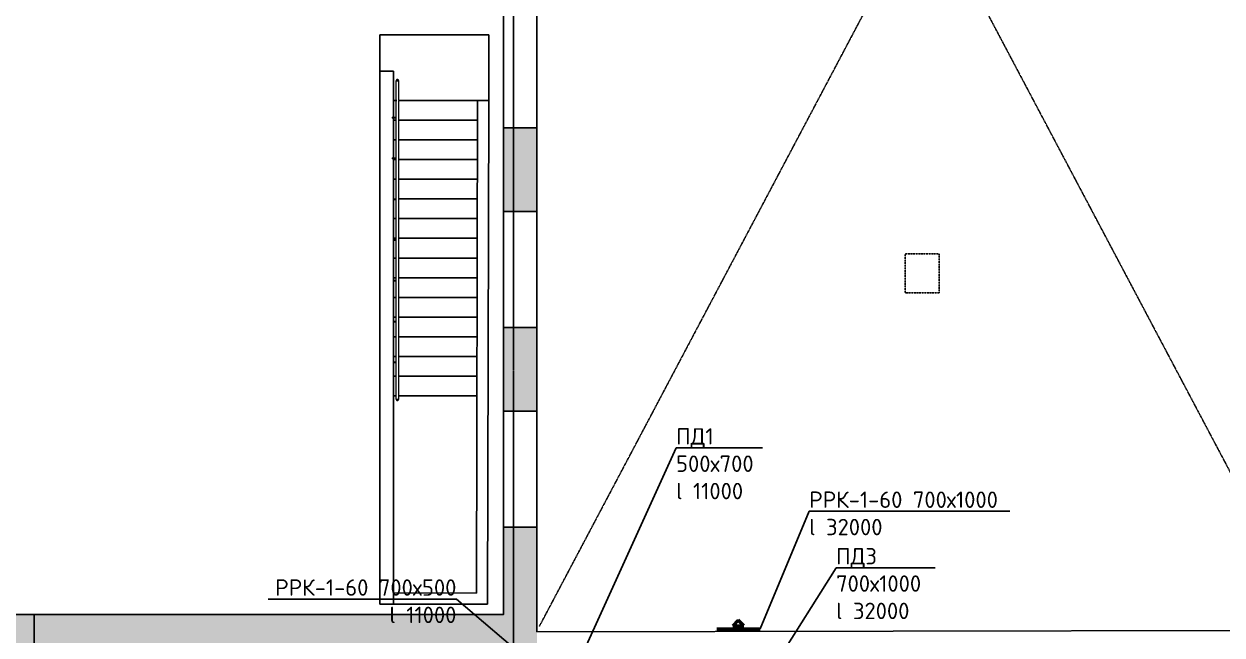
# Model space of a CAD drawing. Header units: millimetres. Extents: x -99936 to 523262, y -63190 to 327013.
# Drawn here: x 11149 to 29404, y 20605 to 29916 of the extents above; entities that cross this region are included whole.
import ezdxf
from ezdxf import colors
from ezdxf.entities.mleader import LeaderData, LeaderLine
from ezdxf.math import Vec2, Vec3

# ---------------------------------------------------------------- set-up
doc = ezdxf.new("R2010")
doc.units = ezdxf.units.MM
for name, pattern in [('ADSK_Линия сетки', [25, 20, -2.5, 0, -2.5]), ('ADSK_Сверху', [4.5, 3, -1.5]), ('ADSK_Снесено', [4.5, 3, -1.5])]:
    doc.linetypes.add(name, pattern=pattern)
for name, color, linetype, lineweight in [('Лестницы', 7, 'Continuous', 18), ('Ограждение', 251, 'Continuous', 18), ('Перекрытие', 7, 'Continuous', 18), ('ПОДПОР', 1, 'Continuous', 50)]:
    doc.layers.add(name, color=color, linetype=linetype, lineweight=lineweight)
for name, color, linetype, lineweight, true_color in [('Линии', 7, 'Continuous', 9, 0x00a600), ('Стены внутренние', 5, 'Continuous', 18, 0x0000ff), ('Стены наружные', 1, 'ADSK_Снесено', 18, 0xff0000)]:
    doc.layers.add(name, color=color, linetype=linetype, lineweight=lineweight, true_color=true_color)
doc.styles.add('ISOCPEUR', font='isocpeur.ttf', dxfattribs={"height": 250})

# ---------------------------------------------------------------- blocks, each defined once
blk = doc.blocks.new('Тип перил - Перила_Внутренний_-1199917-01 План 1-го этажа маркировочный')
at = {"layer": 'Ограждение'}
for p, q in [((16842, 29050), (16837, 29050)), ((16837, 24200), (16842, 24200))]:
    blk.add_line(p, q, dxfattribs=at)
at = {"layer": 'Ограждение', "flags": 128}
for points in [[(16819, 28762), (16819, 28761), (16819, 28760), (16819, 28758), (16819, 28757), (16819, 28756), (16819, 28755), (16819, 28754), (16819, 28753), (16819, 28752), (16819, 28750), (16819, 28749), (16819, 28748)], [(16859, 28748), (16859, 28749), (16859, 28750), (16859, 28752), (16859, 28753), (16859, 28754), (16859, 28755), (16859, 28756), (16859, 28757), (16859, 28759), (16859, 28760), (16859, 28761), (16859, 28762)]]:
    blk.add_lwpolyline(points, dxfattribs=at)
blk = doc.blocks.new('Тип перил - D40-V27-01 План 1-го этажа маркировочный')
at = {"layer": 'Ограждение', "flags": 128}
for points in [[(20, 0), (20, 1), (20, 2), (20, 2), (20, 3), (20, 4), (19, 5), (19, 6), (19, 6), (19, 7), (18, 8), (18, 9), (18, 9), (17, 10), (17, 11), (17, 11), (16, 12), (16, 13), (15, 13), (14, 14), (14, 14), (13, 15), (13, 15), (12, 16), (11, 16), (11, 17), (10, 17), (9, 18), (9, 18), (8, 18), (7, 19), (6, 19), (6, 19), (5, 19), (4, 20), (3, 20), (3, 20), (2, 20), (1, 20), (0, 20), (0, 20)], [(0, -20), (1, -20), (2, -20), (2, -20), (3, -20), (4, -20), (5, -19), (6, -19), (6, -19), (7, -19), (8, -18), (9, -18), (9, -18), (10, -17), (11, -17), (11, -17), (12, -16), (13, -16), (13, -15), (14, -14), (14, -14), (15, -13), (15, -13), (16, -12), (16, -11), (17, -11), (17, -10), (18, -9), (18, -9), (18, -8), (19, -7), (19, -6), (19, -6), (19, -5), (20, -4), (20, -3), (20, -3), (20, -2), (20, -1), (20, 0), (20, 0)]]:
    blk.add_lwpolyline(points, dxfattribs=at)
blk = doc.blocks.new('Тип перил - D40-V28-01 План 1-го этажа маркировочный')
at = {"layer": 'Ограждение', "flags": 128}
for points in [[(20, 0), (20, 1), (20, 2), (20, 2), (20, 3), (20, 4), (19, 5), (19, 6), (19, 6), (19, 7), (18, 8), (18, 9), (18, 9), (17, 10), (17, 11), (17, 11), (16, 12), (16, 13), (15, 13), (14, 14), (14, 14), (13, 15), (13, 15), (12, 16), (11, 16), (11, 17), (10, 17), (9, 18), (9, 18), (8, 18), (7, 19), (6, 19), (6, 19), (5, 19), (4, 20), (3, 20), (3, 20), (2, 20), (1, 20), (0, 20), (0, 20)], [(0, -20), (1, -20), (2, -20), (2, -20), (3, -20), (4, -20), (5, -19), (6, -19), (6, -19), (7, -19), (8, -18), (9, -18), (9, -18), (10, -17), (11, -17), (11, -17), (12, -16), (13, -16), (13, -15), (14, -14), (14, -14), (15, -13), (15, -13), (16, -12), (16, -11), (17, -11), (17, -10), (18, -9), (18, -9), (18, -8), (19, -7), (19, -6), (19, -6), (19, -5), (20, -4), (20, -3), (20, -3), (20, -2), (20, -1), (20, 0), (20, 0)]]:
    blk.add_lwpolyline(points, dxfattribs=at)
blk = doc.blocks.new('Тип перил - Перила_Внутренний_-V29-01 План 1-го этажа маркировочный')
at = {"layer": 'Ограждение'}
for p, q in [((16819, 29050), (16859, 29050)), ((16819, 28762), (16819, 29050)), ((16859, 28762), (16859, 29050)), ((16819, 28762), (16819, 28739)), ((16819, 24511), (16819, 28739)), ((16859, 28762), (16859, 28739)), ((16859, 24511), (16859, 28739)), ((16819, 24488), (16819, 24511)), ((16819, 24200), (16819, 24488)), ((16859, 24488), (16859, 24511)), ((16859, 24200), (16859, 24488)), ((16819, 24200), (16859, 24200))]:
    blk.add_line(p, q, dxfattribs=at)
blk = doc.blocks.new('Тип перил - Перила_Внутренний_-1199930-01 План 1-го этажа маркировочный')
at = {"layer": 'Ограждение', "flags": 128}
for points in [[(16819, 28762), (16819, 28761), (16819, 28760), (16819, 28758), (16819, 28757), (16819, 28756), (16819, 28755)], [(16819, 28753), (16819, 28752), (16819, 28750), (16819, 28749), (16819, 28748)], [(16859, 28755), (16859, 28756), (16859, 28757), (16859, 28759), (16859, 28760), (16859, 28761), (16859, 28762)], [(16859, 28748), (16859, 28749), (16859, 28750), (16859, 28752), (16859, 28753)]]:
    blk.add_lwpolyline(points, dxfattribs=at)
blk = doc.blocks.new('Тип перил - D40-V23-01 План 1-го этажа маркировочный')
at = {"layer": 'Ограждение', "flags": 128}
for points in [[(20, 0), (20, 1), (20, 2), (20, 2), (20, 3), (20, 4), (19, 5), (19, 6), (19, 6), (19, 7), (18, 8), (18, 9), (18, 9), (17, 10), (17, 11), (17, 11), (16, 12), (16, 13), (15, 13), (14, 14), (14, 14), (13, 15), (13, 15), (12, 16), (11, 16), (11, 17), (10, 17), (9, 18), (9, 18), (8, 18), (7, 19), (6, 19), (6, 19), (5, 19)], [(10, -17), (11, -17), (11, -17), (12, -16), (13, -16), (13, -15), (14, -14), (14, -14), (15, -13), (15, -13), (16, -12), (16, -11), (17, -11), (17, -10), (18, -9), (18, -9), (18, -8), (19, -7), (19, -6), (19, -6), (19, -5), (20, -4), (20, -3), (20, -3), (20, -2), (20, -1), (20, 0), (20, 0)], [(6, -19), (6, -19), (7, -19), (8, -18), (9, -18), (9, -18)]]:
    blk.add_lwpolyline(points, dxfattribs=at)
blk = doc.blocks.new('Тип перил - Перила_Внутренний_-V30-01 План 1-го этажа маркировочный')
at = {"layer": 'Ограждение'}
for p, q in [((16819, 28762), (16819, 28748)), ((16859, 28762), (16859, 28748))]:
    blk.add_line(p, q, dxfattribs=at)
blk = doc.blocks.new('ADSK_Ограждение_Опоры_Г_образная - D15 высота60 консоль80-V31-01 План 1-го этажа маркировочный')
at = {"layer": 'Линии', "color": 8, "lineweight": 18, "true_color": 0x808080}
for p, q in [((-7.5, 20), (-7.5, 60)), ((7.5, 60), (7.5, 20))]:
    blk.add_line(p, q, dxfattribs=at)
blk = doc.blocks.new('ADSK_Ограждение_Опоры_Г_образная - D15 высота60 консоль80-V32-01 План 1-го этажа маркировочный')
at = {"layer": 'Линии', "color": 8, "lineweight": 18, "true_color": 0x808080}
for p, q in [((-7.5, 20), (-7.5, 80)), ((0, 80), (-7.5, 80)), ((7.5, 80), (0, 80)), ((7.5, 80), (7.5, 20))]:
    blk.add_line(p, q, dxfattribs=at)
blk = doc.blocks.new('ADSK_Ограждение_Опоры_Г_образная - D15 высота60 консоль80-V25-01 План 1-го этажа маркировочный')
at = {"layer": 'Ограждение'}
for p, q in [((-7.5, 20), (-7.5, 80)), ((0, 80), (-7.5, 80)), ((7.5, 80), (0, 80)), ((7.5, 80), (7.5, 20))]:
    blk.add_line(p, q, dxfattribs=at)

msp = doc.modelspace()

# ---------------------------------------------------------------- hatches: boundary and pattern name
at = {"layer": 'Стены наружные', "linetype": 'Continuous', "lineweight": 25, "true_color": 0x636466}
h = msp.add_hatch(color=251, dxfattribs=at)
h.paths.add_polyline_path([(18455.835, 20408.632), (18965.835, 20408.632), (18965.835, 22247.07), (18455.835, 22247.07), (18455.835, 20652.473)])
h.paths.add_polyline_path([(18882.756, 24017.07), (18965.835, 24017.07), (18965.835, 25289.208), (18455.835, 25289.208), (18455.835, 24017.07)])
h.paths.add_polyline_path([(18455.835, 27059.208), (18965.835, 27059.208), (18965.835, 28334.137), (18455.835, 28334.137), (18455.835, 27100.047)])
h.paths.add_polyline_path([(18882.756, 30104.137), (18965.835, 30104.137), (18965.835, 31381.187), (18455.835, 31381.187), (18455.835, 30104.137)])
h.paths.add_polyline_path([(18455.835, 33151.187), (18965.835, 33151.187), (18965.835, 34431.155), (18455.835, 34431.155), (18455.835, 33474.196)])
h.paths.add_polyline_path([(18965.835, 36201.155), (18965.835, 37474.168), (18455.835, 37474.168), (18455.835, 36201.155), (18882.756, 36201.155)])
h.paths.add_polyline_path([(18882.756, 39244.168), (18965.835, 39244.168), (18965.835, 40490.185), (18455.835, 40490.185), (18455.835, 39244.168)])
h.paths.add_polyline_path([(18882.756, 42260.185), (18965.835, 42260.185), (18965.835, 43015.127), (18455.835, 43015.127), (18455.835, 42260.185)])
h = msp.add_hatch(color=251, dxfattribs=at)
h.paths.add_polyline_path([(16653.288, 20408.632), (18455.835, 20408.632), (18455.835, 20918.632), (10152.743, 20918.632), (10152.743, 20408.632), (14423.82, 20408.632)])
h.paths.add_polyline_path([(7683.556, 20408.632), (8422.743, 20408.632), (8422.743, 20918.632), (6478.237, 20918.632), (6478.237, 20408.632), (7420.808, 20408.632)])
h.paths.add_polyline_path([(4663.237, 20408.632), (4663.237, 20918.632), (3433.499, 20918.632), (3433.499, 20408.632), (3762.639, 20408.632)])

# ---------------------------------------------------------------- linework, layer by layer
at = {"linetype": 'ADSK_Линия сетки', "lineweight": 25}
msp.add_line((18609.91, -4984.787), (18609.91, 44534.787), dxfattribs=at)
at = {"color": 251, "lineweight": 25, "true_color": 0x636466}
msp.add_lwpolyline([(11305.236, 20918.632), (11305.236, 17842.184), (18515.92, 17781.121), (38729.704, 17793.798), (38729.704, 20934.059), (31317.016, 20934.059), (31317.016, 43525.127), (18455.835, 43525.127), (18455.835, 20918.632), (11305.236, 20918.632)], dxfattribs=at)
at = {"layer": 'Лестницы', "color": 251, "lineweight": 25, "true_color": 0x636466}
for p, q in [((16779.276, 28749.898), (16819.657, 28749.898)), ((16858.894, 28749.898), (18069.276, 28749.898)), ((16779.276, 28449.898), (16819.276, 28449.898)), ((16779.276, 28449.898), (16819.276, 28449.898)), ((16859.276, 28449.898), (18060.14, 28449.898)), ((16859.276, 28449.898), (18060.14, 28449.898)), ((16779.276, 28149.898), (16819.276, 28149.898)), ((16779.276, 28149.898), (16819.276, 28149.898)), ((16859.276, 28149.898), (18059.379, 28149.898)), ((16859.276, 28149.898), (18059.379, 28149.898)), ((16779.276, 27849.898), (16819.276, 27849.898)), ((16779.276, 27849.898), (16819.276, 27849.898)), ((16859.276, 27849.898), (18058.618, 27849.898)), ((16859.276, 27849.898), (18058.618, 27849.898)), ((16779.276, 27549.898), (16819.276, 27549.898)), ((16779.276, 27549.898), (16819.276, 27549.898)), ((16859.276, 27549.898), (18057.858, 27549.898)), ((16859.276, 27549.898), (18057.858, 27549.898)), ((16859.276, 27249.898), (18057.097, 27249.898)), ((16859.276, 27249.898), (18057.097, 27249.898)), ((16779.276, 26949.898), (16819.276, 26949.898)), ((16779.276, 26949.898), (16819.276, 26949.898)), ((16859.276, 26949.898), (18056.336, 26949.898)), ((16859.276, 26949.898), (18056.336, 26949.898)), ((16779.276, 26649.898), (16819.276, 26649.898)), ((16779.276, 26649.898), (16819.276, 26649.898)), ((16859.276, 26649.898), (18055.576, 26649.898)), ((16859.276, 26649.898), (18055.576, 26649.898)), ((16779.276, 26349.898), (16819.276, 26349.898)), ((16779.276, 26349.898), (16819.276, 26349.898)), ((16859.276, 26349.898), (18054.815, 26349.898)), ((16859.276, 26349.898), (18054.815, 26349.898)), ((16779.276, 26049.898), (16819.276, 26049.898)), ((16779.276, 26049.898), (16819.276, 26049.898)), ((16859.276, 26049.898), (18054.055, 26049.898)), ((16859.276, 26049.898), (18054.055, 26049.898)), ((16779.276, 25749.898), (16819.276, 25749.898)), ((16779.276, 25749.898), (16819.276, 25749.898)), ((16859.276, 25749.898), (18053.294, 25749.898)), ((16859.276, 25749.898), (18053.294, 25749.898)), ((16779.276, 25449.898), (16819.276, 25449.898)), ((16779.276, 25449.898), (16819.276, 25449.898)), ((16859.276, 25449.898), (18052.533, 25449.898)), ((16859.276, 25449.898), (18052.533, 25449.898)), ((16779.276, 25149.898), (16819.276, 25149.898)), ((16779.276, 25149.898), (16819.276, 25149.898)), ((16859.276, 25149.898), (18051.773, 25149.898)), ((16859.276, 25149.898), (18051.773, 25149.898)), ((16779.276, 24849.898), (16819.276, 24849.898)), ((16779.276, 24849.898), (16819.276, 24849.898)), ((16859.276, 24849.898), (18051.012, 24849.898)), ((16859.276, 24849.898), (18051.012, 24849.898)), ((16779.276, 24549.898), (16819.276, 24549.898)), ((16779.276, 24549.898), (16819.276, 24549.898)), ((16859.276, 24549.898), (18050.251, 24549.898)), ((16859.276, 24549.898), (18050.251, 24549.898)), ((16779.276, 24249.898), (16819.276, 24249.898)), ((16779.276, 24249.898), (16819.276, 24249.898)), ((16859.276, 24249.898), (18049.491, 24249.898)), ((16859.276, 24249.898), (18049.491, 24249.898))]:
    msp.add_line(p, q, dxfattribs=at)
at = {"layer": 'Линии', "color": 251, "linetype": 'ADSK_Сверху', "lineweight": 25, "true_color": 0x636466}
for p, q in [((18997.835, 42983.127), (30775.016, 20733.793)), ((18997.835, 20729.565), (30775.016, 42983.127))]:
    msp.add_line(p, q, dxfattribs=at)
at = {"layer": 'Линии', "color": 251, "lineweight": 25, "true_color": 0x636466}
for p, q in [((16569.276, 21075.903), (16569.276, 29194.898)), ((16569.276, 29194.898), (16779.276, 29194.898)), ((16779.276, 29194.898), (16779.276, 28496.427)), ((18041.867, 21243.292), (18060.901, 28750.114)), ((18060.901, 28750.114), (18230.9, 28749.683)), ((18230.9, 28749.683), (18211.436, 21072.992)), ((16779.276, 28481.938), (16779.276, 27874.999)), ((16779.276, 27860.51), (16779.276, 21075.531)), ((16779.276, 21245.531), (18041.867, 21243.292)), ((18211.436, 21072.992), (16569.276, 21075.903))]:
    msp.add_line(p, q, dxfattribs=at)
at = {"layer": 'Перекрытие', "color": 251, "lineweight": 25, "true_color": 0x636466}
for p, q in [((16569.276, 29749.898), (16569.276, 29194.898)), ((18232.588, 29749.898), (16569.276, 29749.898)), ((18230.052, 28749.898), (18232.588, 29749.898)), ((16779.276, 28749.898), (16819.657, 28749.898)), ((16858.894, 28749.898), (18230.052, 28749.898))]:
    msp.add_line(p, q, dxfattribs=at)
at = {"layer": 'Перекрытие', "color": 251, "linetype": 'ADSK_Сверху', "lineweight": 25, "true_color": 0x636466}
for p, q in [((25094.574, 26414.632), (24575.574, 26414.632)), ((24575.574, 26414.632), (24575.574, 25819.632)), ((25094.574, 25819.632), (25094.574, 26414.632)), ((24575.574, 25819.632), (25094.574, 25819.632))]:
    msp.add_line(p, q, dxfattribs=at)
at = {"layer": 'ПОДПОР'}
for p, q in [((22031.72, 20829.391), (21947.611, 20745.282)), ((22115.829, 20745.282), (22031.72, 20829.391)), ((21708.203, 20697.717), (22364.716, 20697.717)), ((21947.611, 20745.282), (22115.829, 20745.282))]:
    msp.add_line(p, q, dxfattribs=at)
at = {"layer": 'Стены внутренние', "color": 251, "lineweight": 25, "true_color": 0x636466}
msp.add_line((30826.793, 20673.644), (18965.835, 20652.473), dxfattribs=at)
at = {"layer": 'Стены наружные', "color": 251, "linetype": 'Continuous', "lineweight": 25, "true_color": 0x636466}
for p, q in [((18455.835, 28334.137), (18455.835, 30104.137)), ((18965.835, 30104.137), (18965.835, 28334.137)), ((18455.835, 28334.137), (18455.835, 27059.208)), ((18965.835, 28334.137), (18455.835, 28334.137)), ((18965.835, 27059.208), (18965.835, 28334.137)), ((18455.835, 27059.208), (18965.835, 27059.208)), ((18455.835, 25289.208), (18455.835, 27059.208)), ((18965.835, 27059.208), (18965.835, 25289.208)), ((18455.835, 25289.208), (18455.835, 24017.07)), ((18965.835, 25289.208), (18455.835, 25289.208)), ((18965.835, 24017.07), (18965.835, 25289.208)), ((18455.835, 24017.07), (18965.835, 24017.07)), ((18455.835, 22247.07), (18455.835, 24017.07)), ((18965.835, 24017.07), (18965.835, 22247.07)), ((18455.835, 22247.07), (18455.835, 20918.632)), ((18965.835, 22247.07), (18455.835, 22247.07)), ((18965.835, 20652.473), (18965.835, 22247.07)), ((18455.835, 20918.632), (10152.743, 20918.632))]:
    msp.add_line(p, q, dxfattribs=at)

# ---------------------------------------------------------------- block references
at = {"layer": 'Линии', "color": 251, "lineweight": 25, "true_color": 0x636466, "rotation": 89.99999999999991}
for name, p in [('ADSK_Ограждение_Опоры_Г_образная - D15 высота60 консоль80-V32-01 План 1-го этажа маркировочный', (16839.276, 27867.755)), ('ADSK_Ограждение_Опоры_Г_образная - D15 высота60 консоль80-V31-01 План 1-го этажа маркировочный', (16839.276, 27246.326)), ('ADSK_Ограждение_Опоры_Г_образная - D15 высота60 консоль80-V31-01 План 1-го этажа маркировочный', (16839.276, 26624.898)), ('ADSK_Ограждение_Опоры_Г_образная - D15 высота60 консоль80-V31-01 План 1-го этажа маркировочный', (16839.276, 26003.47)), ('ADSK_Ограждение_Опоры_Г_образная - D15 высота60 консоль80-V31-01 План 1-го этажа маркировочный', (16839.276, 25382.042)), ('ADSK_Ограждение_Опоры_Г_образная - D15 высота60 консоль80-V31-01 План 1-го этажа маркировочный', (16839.276, 24760.614))]:
    msp.add_blockref(name, p, dxfattribs=at)
at = {"layer": 'Ограждение', "color": 251, "lineweight": 25, "true_color": 0x636466}
for name, p, rotation in [('Тип перил - D40-V28-01 План 1-го этажа маркировочный', (16839.276, 29049.898), 90), ('Тип перил - D40-V23-01 План 1-го этажа маркировочный', (16839.276, 29049.898), 90), ('ADSK_Ограждение_Опоры_Г_образная - D15 высота60 консоль80-V25-01 План 1-го этажа маркировочный', (16839.276, 28489.183), 89.99999999999991), ('Тип перил - D40-V27-01 План 1-го этажа маркировочный', (16839.276, 24199.898), 270), ('Тип перил - D40-V23-01 План 1-го этажа маркировочный', (16839.276, 24199.898), 270)]:
    msp.add_blockref(name, p, dxfattribs=dict(at, rotation=rotation))
for name in ['Тип перил - Перила_Внутренний_-1199917-01 План 1-го этажа маркировочный', 'Тип перил - Перила_Внутренний_-V29-01 План 1-го этажа маркировочный', 'Тип перил - Перила_Внутренний_-1199930-01 План 1-го этажа маркировочный', 'Тип перил - Перила_Внутренний_-V30-01 План 1-го этажа маркировочный']:
    msp.add_blockref(name, (0, 0), dxfattribs=at)

# ---------------------------------------------------------------- leaders
ml = msp.add_multileader_mtext('Standard')
ml.set_content('ПД1\\P500х700\\Pl 11000', color=256, style='ISOCPEUR')
ml.set_leader_properties()
ml.build(insert=Vec2(0, 0))
ml.multileader.update_dxf_attribs({"text_left_attachment_type": 6, "text_right_attachment_type": 6, "dogleg_length": 0.36, "arrow_head_size": 0.18})
ctx = ml.context
ctx.base_point, ctx.char_height, ctx.arrow_head_size, ctx.landing_gap_size, ctx.plane_origin = Vec3(21085.271, 23457.258), 250, 0.18, 0.09, Vec3(21392.584, 22657.967)
ctx.left_attachment, ctx.right_attachment = 6, 6
notes = []
notes.append((ctx, [(1, (1, 1, 0), (21084.911, 23457.258), (1, 0), 0.36, [(0, [(19615.272, 20214.419)], 0, [])])]))
ctx.mtext.insert, ctx.mtext.flow_direction = Vec3(21085.361, 23757.258), 5
ml = msp.add_multileader_mtext('Standard')
ml.set_content('РРК-1-60 700х1000\\Pl 32000', color=256, style='ISOCPEUR')
ml.set_leader_properties()
ml.build(insert=Vec2(0, 0))
ml.multileader.update_dxf_attribs({"text_left_attachment_type": 6, "text_right_attachment_type": 6, "dogleg_length": 0.36, "arrow_head_size": 0.18})
ctx = ml.context
ctx.base_point, ctx.char_height, ctx.arrow_head_size, ctx.landing_gap_size, ctx.plane_origin = Vec3(23113.045, 22491.964), 250, 0.18, 0.09, Vec3(22364.716, 20697.717)
ctx.left_attachment, ctx.right_attachment = 6, 6
notes.append((ctx, [(0, (1, 1, 0), (23112.685, 22491.964), (1, 0), 0.36, [(0, [(22364.716, 20697.717)], 0, [])])]))
ctx.mtext.insert, ctx.mtext.flow_direction = Vec3(23113.135, 22791.964), 5
ml = msp.add_multileader_mtext('Standard')
ml.set_content('ПД3\\P700х1000\\Pl 32000', color=256, style='ISOCPEUR')
ml.set_leader_properties()
ml.build(insert=Vec2(0, 0))
ml.multileader.update_dxf_attribs({"text_left_attachment_type": 6, "text_right_attachment_type": 6, "dogleg_length": 0.36, "arrow_head_size": 0.18})
ctx = ml.context
ctx.base_point, ctx.char_height, ctx.arrow_head_size, ctx.landing_gap_size, ctx.plane_origin = Vec3(23523.012, 21630.998), 250, 0.18, 0.09, Vec3(23640.663, 20413.449)
ctx.left_attachment, ctx.right_attachment = 6, 6
notes.append((ctx, [(1, (1, 1, 0), (23522.652, 21630.998), (1, 0), 0.36, [(0, [(22549.578, 20080.985)], 0, [])])]))
ctx.mtext.insert, ctx.mtext.flow_direction = Vec3(23523.102, 21930.998), 5
ml = msp.add_multileader_mtext('Standard')
ml.set_content('РРК-1-60 700х500\\Pl 11000', color=256, style='ISOCPEUR')
ml.set_leader_properties()
ml.build(insert=Vec2(0, 0))
ml.multileader.update_dxf_attribs({"text_left_attachment_type": 6, "text_right_attachment_type": 6, "dogleg_length": 0.36, "arrow_head_size": 0.18})
ctx = ml.context
ctx.base_point, ctx.char_height, ctx.arrow_head_size, ctx.landing_gap_size, ctx.plane_origin = Vec3(14988.227, 21153.653), 250, 0.18, 0.09, Vec3(18926.432, 19664.419)
ctx.left_attachment, ctx.right_attachment, ctx.text_align_type = 6, 6, 2
notes.append((ctx, [(1, (1, 1, 0), (17738.767, 21153.653), (-1, 0), 0.36, [(0, [(19074.95, 20013.74)], 0, [])])]))
ctx.mtext.insert, ctx.mtext.alignment, ctx.mtext.flow_direction = Vec3(17738.317, 21453.653), 3, 5
for ctx, leaders in notes:
    for number, flags, end, landing, length, lines in leaders:
        leader = LeaderData()
        leader.index, (leader.has_last_leader_line, leader.has_dogleg_vector, leader.attachment_direction) = number, flags
        leader.last_leader_point, leader.dogleg_vector, leader.dogleg_length = Vec3(end), Vec3(landing), length
        for number, points, colour, breaks in lines:
            line = LeaderLine()
            line.index, line.vertices, line.color, line.breaks = number, Vec3.list(points), colors.encode_raw_color(colour), breaks
            leader.lines.append(line)
        ctx.leaders.append(leader)

doc.saveas('drawing.dxf')
